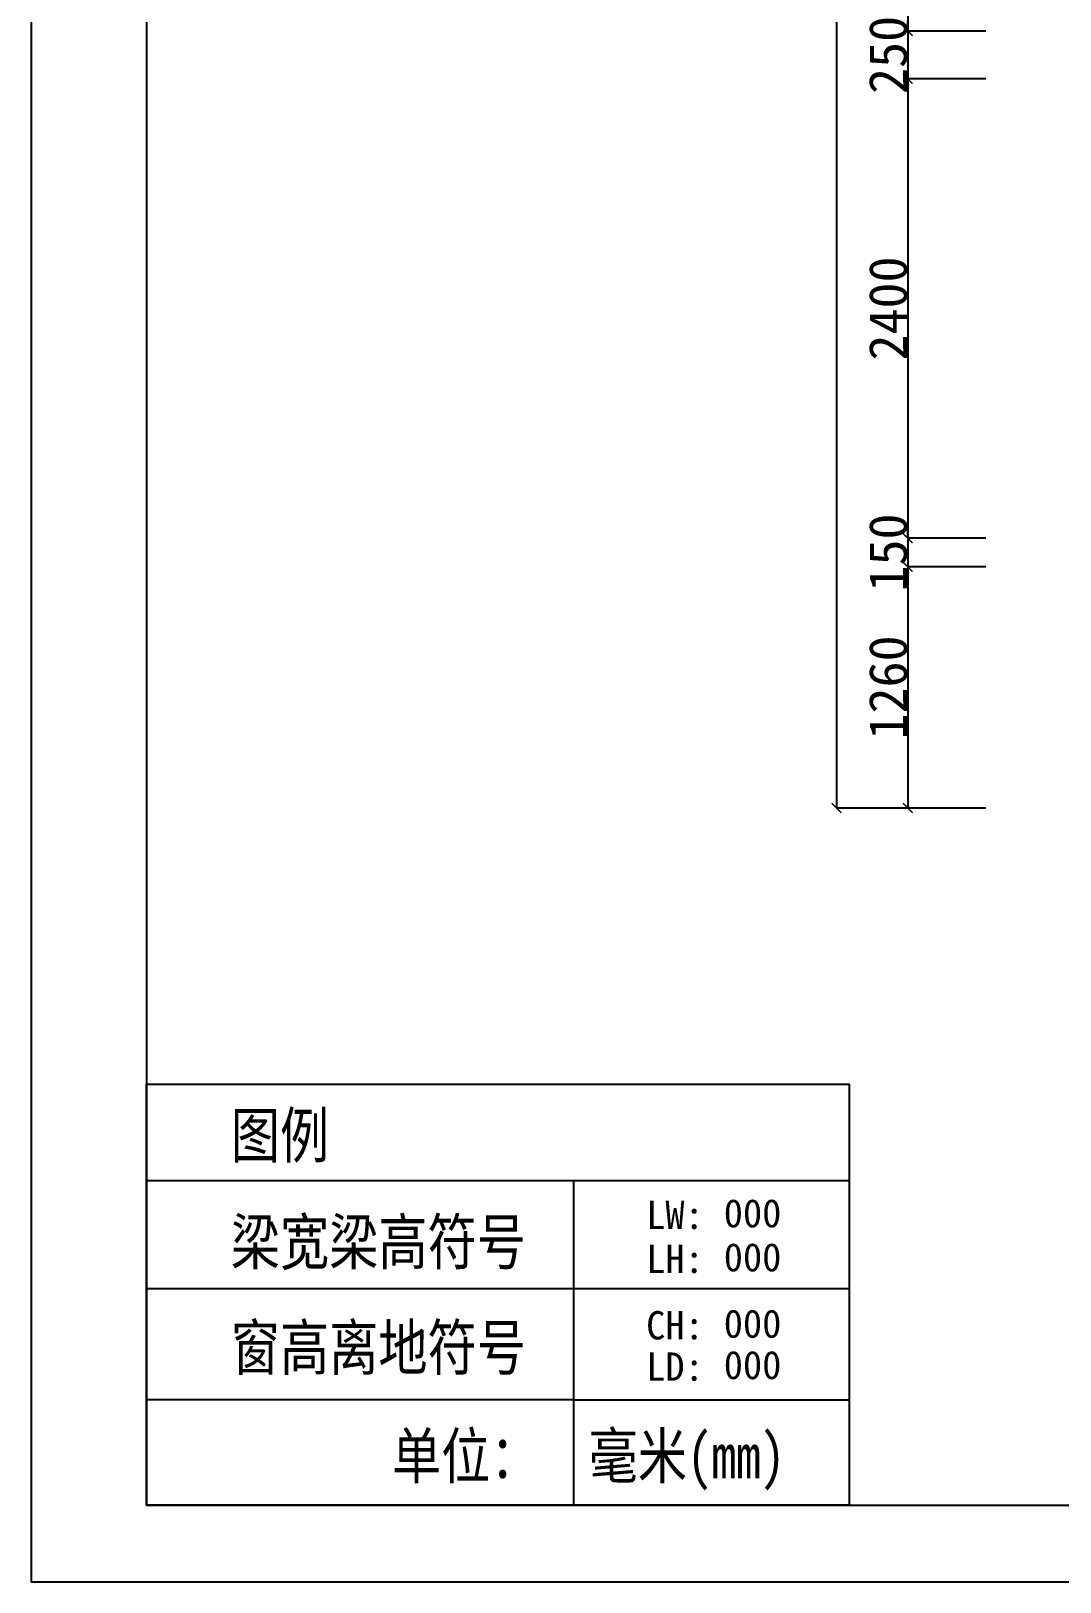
# Model space of a CAD drawing. Header units: millimetres. Extents: x -113526 to 211532, y -79714 to 28306.
# Drawn here: x 119371 to 124749, y -17124 to -9020 of the extents above; entities that cross this region are included whole.
import ezdxf
from ezdxf.enums import TextEntityAlignment as Align

# ---------------------------------------------------------------- set-up
doc = ezdxf.new("R2010")
doc.units = ezdxf.units.MM
doc.header["$PDMODE"] = 35
for name, color, linetype in [('10线框', 8, 'Continuous'), ('J-墙体', 7, 'Continuous'), ('原始图层', 150, 'Continuous')]:
    doc.layers.add(name, color=color, linetype=linetype)
doc.styles.add('HT', font='simhei.ttf', dxfattribs={"width": 0.8})
doc.styles.add('标准', font='simhei.ttf')
doc.styles.add('黑体', font='simhei.ttf', dxfattribs={"width": 0.8})
doc.dimstyles.new('50', dxfattribs={"dimtxt": 120, "dimasz": 50, "dimexe": 1, "dimexo": 1, "dimgap": 1, "dimtad": 1, "dimdec": 0, "dimtxsty": '标准', "dimblk": 'ARCHTICK', "dimcen": 0, "dimdle": 1, "dimclrd": 157, "dimclre": 157, "dimclrt": 40, "dimadec": 0, "dimazin": 0, "dimtfac": 1, "dimtdec": 0, "dimtix": 1, "dimtmove": 2, "dimatfit": 3, "dimldrblk": 'DOT', "dimfxl": 100, "dimarcsym": 0})

# ---------------------------------------------------------------- blocks, each defined once
blk = doc.blocks.new('图框')
at = {"layer": '10线框', "color": 4}
blk.add_lwpolyline([(320670.1, -86662.1), (301520.2, -86662.1), (301520.2, -100261.8), (320670.1, -100261.8)], close=True, dxfattribs=at)
blk = doc.blocks.new('_ArchTick')
at = {"color": 0, "linetype": 'ByBlock', "const_width": 0.15}
blk.add_lwpolyline([(-0.5, -0.5), (0.5, 0.5)], dxfattribs=at)
blk = doc.blocks.new('*D177')
at = {"color": 157, "lineweight": -2, "ltscale": 200, "transparency": 16777216}
for p, q in [((124361.1, -7609.7), (123952.6, -7609.7)), ((123953.6, -7608.7), (123953.6, -9020.7)), ((124361.1, -9019.7), (123952.6, -9019.7))]:
    blk.add_line(p, q, dxfattribs=at)
at = {"layer": 'Defpoints', "color": 0, "ltscale": 200, "transparency": 16777216}
for p in [(124362.1, -7609.7), (123953.6, -9019.7), (124362.1, -9019.7)]:
    blk.add_point(p, dxfattribs=at)
at = {"color": 157, "lineweight": -2, "ltscale": 200, "transparency": 16777216, "xscale": 50, "yscale": 50, "zscale": 50}
for p, rotation in [((123953.6, -7609.7), 90), ((123953.6, -9019.7), 270)]:
    blk.add_blockref('_ArchTick', p, dxfattribs=dict(at, rotation=rotation))
at = {"color": 2, "ltscale": 200, "transparency": 16777216, "insert": (123851.4, -8314.7), "char_height": 200, "attachment_point": 5, "rotation": 90, "style": '标准'}
blk.add_mtext('1410', dxfattribs=at)
blk = doc.blocks.new('_Dot')
at = {"color": 0, "linetype": 'ByBlock', "lineweight": -2}
blk.add_line((-0.5, 0), (-1, 0), dxfattribs=at)
at = {"color": 0, "linetype": 'ByBlock', "const_width": 0.5}
blk.add_lwpolyline([(-0.25, 0, 1), (0.25, 0, 1)], format="xyb", close=True, dxfattribs=at)
blk = doc.blocks.new('DOT')
at = {"color": 0, "linetype": 'ByBlock'}
blk.add_line((-0.35, 0), (-1, 0), dxfattribs=at)
at = {"color": 0, "linetype": 'ByBlock', "const_width": 0.35}
blk.add_lwpolyline([(-0.175, 0, 1), (0.175, 0, 1)], format="xyb", close=True, dxfattribs=at)
blk = doc.blocks.new('*D178')
at = {"color": 157, "lineweight": -2, "ltscale": 200, "transparency": 16777216}
for p, q in [((123953.6, -9019.7), (123953.6, -8969.7)), ((124361.1, -9019.7), (123952.6, -9019.7)), ((123953.6, -9019.7), (123953.6, -9269.7)), ((124361.1, -9269.7), (123952.6, -9269.7)), ((123953.6, -9269.7), (123953.6, -9319.7))]:
    blk.add_line(p, q, dxfattribs=at)
at = {"layer": 'Defpoints', "color": 0, "ltscale": 200, "transparency": 16777216}
for p in [(124362.1, -9019.7), (123953.6, -9269.7), (124362.1, -9269.7)]:
    blk.add_point(p, dxfattribs=at)
at = {"color": 157, "lineweight": -2, "ltscale": 200, "transparency": 16777216, "xscale": 50, "yscale": 50, "zscale": 50}
for p, rotation in [((123953.6, -9019.7), 270), ((123953.6, -9269.7), 90)]:
    blk.add_blockref('_ArchTick', p, dxfattribs=dict(at, rotation=rotation))
at = {"color": 2, "ltscale": 200, "transparency": 16777216, "insert": (123851.4, -9144.7), "char_height": 200, "attachment_point": 5, "rotation": 90, "style": '标准'}
blk.add_mtext('250', dxfattribs=at)
blk = doc.blocks.new('*D179')
at = {"color": 157, "lineweight": -2, "ltscale": 200, "transparency": 16777216}
for p, q in [((124361.1, -9269.7), (123952.6, -9269.7)), ((123953.6, -9268.7), (123953.6, -11670.7)), ((124361.1, -11669.7), (123952.6, -11669.7))]:
    blk.add_line(p, q, dxfattribs=at)
at = {"layer": 'Defpoints', "color": 0, "ltscale": 200, "transparency": 16777216}
for p in [(124362.1, -9269.7), (123953.6, -11669.7), (124362.1, -11669.7)]:
    blk.add_point(p, dxfattribs=at)
at = {"color": 157, "lineweight": -2, "ltscale": 200, "transparency": 16777216, "xscale": 50, "yscale": 50, "zscale": 50}
for p, rotation in [((123953.6, -9269.7), 90), ((123953.6, -11669.7), 270)]:
    blk.add_blockref('_ArchTick', p, dxfattribs=dict(at, rotation=rotation))
at = {"color": 2, "ltscale": 200, "transparency": 16777216, "insert": (123851.4, -10469.7), "char_height": 200, "attachment_point": 5, "rotation": 90, "style": '标准'}
blk.add_mtext('2400', dxfattribs=at)
blk = doc.blocks.new('*D180')
at = {"color": 157, "lineweight": -2, "ltscale": 200, "transparency": 16777216}
for p, q in [((123953.6, -11669.7), (123953.6, -11619.7)), ((124361.1, -11669.7), (123952.6, -11669.7)), ((123953.6, -11669.7), (123953.6, -11819.7)), ((124361.1, -11819.7), (123952.6, -11819.7)), ((123953.6, -11819.7), (123953.6, -11869.7))]:
    blk.add_line(p, q, dxfattribs=at)
at = {"layer": 'Defpoints', "color": 0, "ltscale": 200, "transparency": 16777216}
for p in [(124362.1, -11669.7), (123953.6, -11819.7), (124362.1, -11819.7)]:
    blk.add_point(p, dxfattribs=at)
at = {"color": 157, "lineweight": -2, "ltscale": 200, "transparency": 16777216, "xscale": 50, "yscale": 50, "zscale": 50}
for p, rotation in [((123953.6, -11669.7), 270), ((123953.6, -11819.7), 90)]:
    blk.add_blockref('_ArchTick', p, dxfattribs=dict(at, rotation=rotation))
at = {"color": 2, "ltscale": 200, "transparency": 16777216, "insert": (123851.4, -11744.7), "char_height": 200, "attachment_point": 5, "rotation": 90, "style": '标准'}
blk.add_mtext('150', dxfattribs=at)
blk = doc.blocks.new('*D181')
at = {"color": 157, "lineweight": -2, "ltscale": 200, "transparency": 16777216}
for p, q in [((124361.1, -11819.7), (123952.6, -11819.7)), ((123953.6, -11818.7), (123953.6, -13080.7)), ((124361.1, -13079.7), (123952.6, -13079.7))]:
    blk.add_line(p, q, dxfattribs=at)
at = {"layer": 'Defpoints', "color": 0, "ltscale": 200, "transparency": 16777216}
for p in [(124362.1, -11819.7), (123953.6, -13079.7), (124362.1, -13079.7)]:
    blk.add_point(p, dxfattribs=at)
at = {"color": 157, "lineweight": -2, "ltscale": 200, "transparency": 16777216, "xscale": 50, "yscale": 50, "zscale": 50}
for p, rotation in [((123953.6, -11819.7), 90), ((123953.6, -13079.7), 270)]:
    blk.add_blockref('_ArchTick', p, dxfattribs=dict(at, rotation=rotation))
at = {"color": 2, "ltscale": 200, "transparency": 16777216, "insert": (123851.4, -12449.7), "char_height": 200, "attachment_point": 5, "rotation": 90, "style": '标准'}
blk.add_mtext('1260', dxfattribs=at)
blk = doc.blocks.new('*D182')
at = {"color": 157, "lineweight": -2, "ltscale": 200, "transparency": 16777216}
for p, q in [((124361.1, -3039.7), (123580, -3039.7)), ((123581, -3038.7), (123581, -13080.7)), ((124361.1, -13079.7), (123580, -13079.7))]:
    blk.add_line(p, q, dxfattribs=at)
at = {"layer": 'Defpoints', "color": 0, "ltscale": 200, "transparency": 16777216}
for p in [(124362.1, -3039.7), (123581, -13079.7), (124362.1, -13079.7)]:
    blk.add_point(p, dxfattribs=at)
at = {"color": 157, "lineweight": -2, "ltscale": 200, "transparency": 16777216, "xscale": 50, "yscale": 50, "zscale": 50}
for p, rotation in [((123581, -3039.7), 90), ((123581, -13079.7), 270)]:
    blk.add_blockref('_ArchTick', p, dxfattribs=dict(at, rotation=rotation))
at = {"color": 2, "ltscale": 200, "transparency": 16777216, "insert": (123478.9, -8059.7), "char_height": 200, "attachment_point": 5, "rotation": 90, "style": '标准'}
blk.add_mtext('10040', dxfattribs=at)

msp = doc.modelspace()

# ---------------------------------------------------------------- linework, layer by layer
at = {"color": 8}
for p, q in [((119974.4, -15025.3), (123647.8, -15025.3)), ((122206.8, -15025.3), (122206.8, -16721.6)), ((119974.4, -15589.8), (123647.8, -15589.8)), ((122206.8, -16171.6), (119974.4, -16171.6)), ((122206.8, -16171.6), (123647.8, -16171.6))]:
    msp.add_line(p, q, dxfattribs=at)
msp.add_lwpolyline([(119974.4, -14521.7), (123647.8, -14521.7), (123647.8, -16721.6), (119974.4, -16721.6)], close=True, dxfattribs=at)
at = {"layer": '10线框'}
for p, q in [((119974.4, -679.6), (119974.4, -16721.6)), ((119974.4, -16721.6), (142489.5, -16721.6))]:
    msp.add_line(p, q, dxfattribs=at)

# ---------------------------------------------------------------- block references
at = {"xscale": 1.238710232719313, "yscale": 1.238710232704761, "zscale": 1.238710232707264}
msp.add_blockref('图框', (-254124.8, 107071.6), dxfattribs=at)

# ---------------------------------------------------------------- texts
at = {"layer": 'J-墙体', "color": 8, "style": 'HT', "width": 0.8}
for s, p in [('图例', (120415.3, -14907.6)), ('梁宽梁高符号', (120415.3, -15464.4)), ('窗高离地符号', (120415.3, -16016.2)), ('          单位：  毫米(mm)', (119975.4, -16582.7))]:
    msp.add_text(s, height=235.62, dxfattribs=at).set_placement(p)
at = {"layer": '原始图层', "color": 8, "style": '黑体', "flags": 4}
for tag, p in [('LW:', (122736.7, -15205.2)), ('000', (123142.2, -15196.8)), ('LH:', (122736.7, -15435.1)), ('000', (123142.2, -15426.6)), ('CH:', (122736.7, -15782.2)), ('000', (123142.2, -15773.8)), ('LD:', (122736.7, -15998.2)), ('000', (123142.2, -15989.8))]:
    msp.add_attdef(tag, text='IF', height=147.51, dxfattribs=at).set_placement(p, align=Align.MIDDLE_CENTER)

# ---------------------------------------------------------------- dimensions: what is measured, and where the dimension line sits
at = {"ltscale": 200}
for base, p1, p2, picture, middle in [((123581, -13079.7), (124362.1, -3039.7), (124362.1, -13079.7), '*D182', (123478.9, -8059.7)), ((123953.6, -9019.7), (124362.1, -7609.7), (124362.1, -9019.7), '*D177', (123851.4, -8314.7)), ((123953.6, -9269.7), (124362.1, -9019.7), (124362.1, -9269.7), '*D178', (123851.4, -9144.7)), ((123953.6, -11669.7), (124362.1, -9269.7), (124362.1, -11669.7), '*D179', (123851.4, -10469.7)), ((123953.6, -11819.7), (124362.1, -11669.7), (124362.1, -11819.7), '*D180', (123851.4, -11744.7)), ((123953.6, -13079.7), (124362.1, -11819.7), (124362.1, -13079.7), '*D181', (123851.4, -12449.7))]:
    dim = msp.add_linear_dim(base=base, p1=p1, p2=p2, angle=270, dimstyle='50', override={"dimtxt": 200, "dimclrt": 2, "dimldrblk": 'DOT'}, dxfattribs=at)
    dim.commit()
    dim.dimension.update_dxf_attribs({"geometry": picture, "text_midpoint": middle})

doc.saveas('drawing.dxf')
